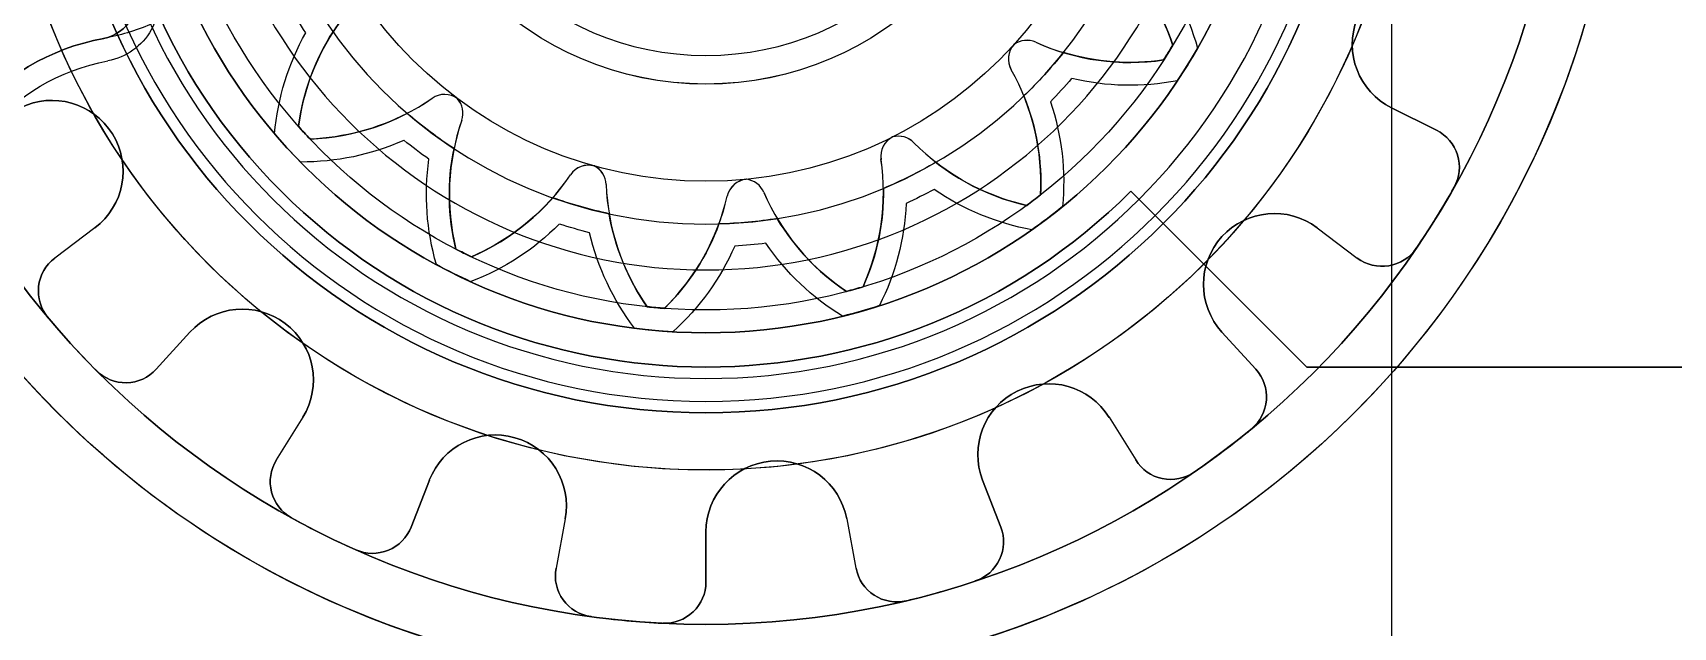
# Model space of a CAD drawing. Header units: centimetres. Extents: x -1.2 to 3.8, y -7.6 to 4.8.
# Drawn here: x -0.158 to 1.275, y -0.753 to -0.233 of the extents above; entities that cross this region are included whole.
import ezdxf

# ---------------------------------------------------------------- set-up
doc = ezdxf.new("R2010")
doc.units = ezdxf.units.CM
doc.header["$MEASUREMENT"] = 0
for name, color, linetype in [('BondTech - Clearance_Sketch1', 7, 'Continuous'), ('BondTech - Clearance_Sketch36', 7, 'Continuous'), ('ClearanceBody_SlottedWheel Clearance', 7, 'Continuous'), ('EncoderCart - Binky v145_Bake Clearance', 7, 'Continuous'), ('EncoderCart - Binky v145_Brake', 7, 'Continuous'), ('EncoderCart - Binky v145_EncoderCart', 7, 'Continuous'), ('EncoderCart - Binky v145_Side A - Remove Gear Clearance', 7, 'Continuous'), ('EncoderCart - Binky v145_Side B - Remove Gear Clearance', 7, 'Continuous'), ('SlottedWheel_Sleeve', 7, 'Continuous'), ('SlottedWheel_Slots', 7, 'Continuous')]:
    doc.layers.add(name, color=color, linetype=linetype)

# ---------------------------------------------------------------- blocks, each defined once
blk = doc.blocks.new('BondTech-Clearance')
at = {"layer": 'BondTech - Clearance_Sketch1', "extrusion": (-1.33163e-15, 9.86084e-16, -1)}
for radius in [0.495, 0.475, 0.2775, 0.2775]:
    blk.add_circle((2.7645, 4.3592, -19.4506), radius, dxfattribs=at)
for centre, radius, start, end in [((2.5911, 4.6917, -19.4506), 0.2, 12.2471, 45.0019), ((2.7645, 4.3592, -19.4506), 0.475, 93.8624, 95.6846), ((2.8804, 4.7158, -19.4506), 0.2, 144.5451, 177.1952), ((2.7645, 4.3592, -19.4506), 0.475, 72.686, 74.5082), ((3.0014, 4.6499, -19.4506), 0.2, 123.3686, 156.0187), ((2.7229, 4.7318, -19.4506), 0.2, 351.0706, 23.8255), ((2.4827, 4.6066, -19.4506), 0.2, 33.4235, 66.1784), ((2.7645, 4.3592, -19.4506), 0.475, 115.0389, 116.8611), ((2.7437, 4.7336, -19.4506), 0.2, 165.7216, 198.3717), ((2.8604, 4.7217, -19.4506), 0.2, 329.8941, 2.649), ((2.7645, 4.3592, -19.4506), 0.475, 51.5095, 53.3317), ((3.0904, 4.5447, -19.4506), 0.2, 102.1922, 134.8423), ((2.8013, 4.7389, -19.4506), 0.019, 264.4672, 336.0187), ((2.8051, 4.7381, -19.4506), 0.019, 192.2471, 252.6923), ((2.6617, 4.7265, -19.4506), 0.019, 285.6437, 357.1952), ((2.6655, 4.7272, -19.4506), 0.019, 213.4235, 273.8688), ((2.9393, 4.6979, -19.4506), 0.019, 171.0706, 231.5159), ((2.936, 4.7, -19.4506), 0.019, 243.2908, 314.8423), ((2.4124, 4.488, -19.4506), 0.2, 54.6, 87.3549), ((2.7645, 4.3592, -19.4506), 0.475, 136.2154, 138.0376), ((2.6099, 4.7008, -19.4506), 0.2, 186.8981, 219.5481), ((2.5359, 4.6646, -19.4506), 0.019, 306.8202, 18.3717), ((2.5392, 4.6666, -19.4506), 0.019, 234.6, 295.0453), ((3.1354, 4.4144, -19.4506), 0.2, 81.0157, 113.6658), ((3.0498, 4.6119, -19.4506), 0.019, 149.8941, 210.3394), ((2.7645, 4.3592, -19.4506), 0.475, 30.333, 32.1552), ((3.0475, 4.615, -19.4506), 0.019, 222.1143, 293.6658), ((2.9849, 4.6626, -19.4506), 0.2, 308.7176, 341.4725)]:
    blk.add_arc(centre, radius, start, end, dxfattribs=at)
at = {"layer": 'BondTech - Clearance_Sketch36'}
for radius in [0.495, 0.44, 0.4]:
    blk.add_circle((-2.7645, 4.3592, 19.8706), radius, dxfattribs=at)
blk = doc.blocks.new('BondTechDriveGearv6v1')
blk.add_blockref('BondTech-Clearance', (0, 0))
blk = doc.blocks.new('ClearanceBody')
at = {"layer": 'ClearanceBody_SlottedWheel Clearance'}
for p, q in [((1.0683, -0.3178, 0.797), (1.029, -0.2983, 0.797)), ((-0.104, -0.4032, 0.797), (-0.139, -0.4297, 0.797)), ((0.964, -0.4032, 0.797), (0.999, -0.4297, 0.797)), ((-0.0504, -0.5269, 0.797), (-0.0208, -0.4945, 0.797)), ((0.9104, -0.5269, 0.797), (0.8808, -0.4945, 0.797)), ((0.0777, -0.5689, 0.797), (0.0546, -0.6062, 0.797)), ((0.7823, -0.5689, 0.797), (0.8054, -0.6062, 0.797)), ((0.1724, -0.6649, 0.797), (0.1883, -0.624, 0.797)), ((0.6876, -0.6649, 0.797), (0.6717, -0.624, 0.797)), ((0.307, -0.6577, 0.797), (0.299, -0.7009, 0.797)), ((0.553, -0.6577, 0.797), (0.561, -0.7009, 0.797)), ((0.43, -0.713, 0.797), (0.43, -0.6691, 0.797))]:
    blk.add_line(p, q, dxfattribs=at)
for radius in [0.8, 0.75, 0.615, 0.565, 0.565, 0.3625, 0.2775]:
    blk.add_circle((0.43, 0, 0.797), radius, dxfattribs=at)
for centre, radius, start, end in [((0.6476, -0.3054, 0.797), 0.2, 18.0069, 50.657), ((1.0566, -0.2428, 0.797), 0.062, 74.1176, 243.5294), ((0.2723, -0.3402, 0.797), 0.2, 139.8265, 172.5814), ((0.7132, -0.2556, 0.797), 0.019, 137.929, 209.4805), ((0.7103, -0.2582, 0.797), 0.019, 65.7088, 126.1541), ((0.8004, -0.0586, 0.797), 0.2, 245.7088, 278.4637), ((0.43, 0, 0.797), 0.475, 327.3242, 329.1464), ((0.5225, -0.3634, 0.797), 0.2, 356.8304, 29.4805), ((0.2016, -0.3056, 0.797), 0.019, 53.2231, 124.7746), ((-0.1413, -0.3538, 0.797), 0.062, 307.0588, 116.4706), ((0.0767, -0.1257, 0.797), 0.2, 272.1245, 304.7746), ((0.1987, -0.3029, 0.797), 0.019, 341.0029, 41.4482), ((0.43, 0, 0.797), 0.475, 221.4418, 223.264), ((0.4058, -0.3742, 0.797), 0.2, 161.0029, 193.7578), ((0.6017, -0.3407, 0.797), 0.019, 116.7525, 188.304), ((0.5981, -0.3421, 0.797), 0.019, 44.5324, 104.9776), ((0.7542, -0.1885, 0.797), 0.2, 224.5324, 257.2872), ((1.0522, -0.3501, 0.797), 0.036, 330.6353, 63.5294), ((0.385, -0.3723, 0.797), 0.2, 335.6539, 8.304), ((0.1459, -0.2448, 0.797), 0.2, 293.301, 325.9511), ((0.3274, -0.3674, 0.797), 0.019, 74.3996, 145.9511), ((0.3238, -0.366, 0.797), 0.019, 2.1794, 62.6247), ((0.5426, -0.3577, 0.797), 0.2, 182.1794, 214.9343), ((0.4671, -0.3797, 0.797), 0.019, 95.5761, 167.1275), ((0.4632, -0.3797, 0.797), 0.019, 23.3559, 83.8012), ((0.6642, -0.2929, 0.797), 0.2, 203.3559, 236.1108), ((0.43, 0, 0.797), 0.75, 325.8353, 330.6353), ((0.2536, -0.3309, 0.797), 0.2, 314.4775, 347.1275), ((0.43, 0, 0.797), 0.475, 306.1477, 307.9699), ((0.9266, -0.4527, 0.797), 0.062, 52.9412, 222.3529), ((-0.1173, -0.4585, 0.797), 0.036, 127.0588, 219.9529), ((0.43, 0, 0.797), 0.475, 242.6183, 244.4405), ((1.0207, -0.4009, 0.797), 0.036, 232.9412, 325.8353), ((0.43, 0, 0.797), 0.475, 284.9713, 286.7935), ((0.43, 0, 0.797), 0.475, 263.7948, 265.617), ((0.43, 0, 0.797), 0.75, 219.9529, 224.7529), ((0.025, -0.5363, 0.797), 0.062, 328.2353, 137.6471), ((-0.077, -0.5027, 0.797), 0.036, 224.7529, 317.6471), ((0.8837, -0.5512, 0.797), 0.036, 309.4588, 42.3529), ((0.7295, -0.6016, 0.797), 0.062, 31.7647, 201.1765), ((0.2461, -0.6464, 0.797), 0.062, 349.4118, 158.8235), ((0.43, 0, 0.797), 0.75, 304.6588, 309.4588), ((0.0853, -0.6252, 0.797), 0.036, 148.2353, 241.1294), ((0.492, -0.6691, 0.797), 0.062, 10.5882, 180), ((0.836, -0.5873, 0.797), 0.036, 211.7647, 304.6588), ((0.43, 0, 0.797), 0.75, 241.1294, 245.9294), ((0.1388, -0.6519, 0.797), 0.036, 245.9294, 338.8235), ((0.654, -0.6779, 0.797), 0.036, 288.2824, 21.1765), ((0.3344, -0.7075, 0.797), 0.036, 169.4118, 262.3059), ((0.5965, -0.6943, 0.797), 0.036, 190.5882, 283.4823), ((0.394, -0.713, 0.797), 0.036, 267.1059, 0), ((0.43, 0, 0.797), 0.75, 283.4823, 288.2824), ((0.43, 0, 0.797), 0.75, 262.3059, 267.1059)]:
    blk.add_arc(centre, radius, start, end, dxfattribs=at)
blk = doc.blocks.new('SlottedWheel')
at = {"layer": 'SlottedWheel_Sleeve', "extrusion": (4.22942e-16, 9.28523e-16, -1)}
for radius in [0.565, 0.2525]:
    blk.add_circle((-0.43, 0, -0.7), radius, dxfattribs=at)
for centre, radius, start, end in [((-0.6476, -0.3054, -0.7), 0.2, 136.6323, 161.9931), ((-0.6476, -0.3054, -0.7), 0.22, 140.1472, 164.3755), ((-0.2723, -0.3402, -0.7), 0.22, 5.0363, 29.2645), ((-0.2723, -0.3402, -0.7), 0.2, 7.4186, 32.7795), ((-0.43, 0, -0.7), 0.475, 210.8536, 212.6758), ((-0.8004, -0.0586, -0.7), 0.2, 261.5363, 286.8971), ((-0.43, 0, -0.7), 0.495, 209.8231, 213.7063), ((-0.5225, -0.3634, -0.7), 0.2, 157.8088, 183.1696), ((-0.43, 0, -0.7), 0.475, 316.736, 318.5582), ((-0.0767, -0.1257, -0.7), 0.2, 242.5147, 267.8755), ((-0.43, 0, -0.7), 0.4, 303.3861, 310.7316), ((-0.43, 0, -0.7), 0.495, 315.7054, 319.5887), ((-0.0767, -0.1257, -0.7), 0.22, 246.0296, 270.2578), ((-0.43, 0, -0.7), 0.42, 305.1847, 308.933), ((-0.4058, -0.3742, -0.7), 0.22, 343.8598, 8.0881), ((-0.4058, -0.3742, -0.7), 0.2, 346.2422, 11.603), ((-0.43, 0, -0.7), 0.4, 239.8567, 247.2022), ((-0.7542, -0.1885, -0.7), 0.2, 282.7128, 308.0736), ((-0.385, -0.3723, -0.7), 0.2, 178.9852, 204.3461), ((-0.43, 0, -0.7), 0.4, 282.2096, 289.5551), ((-0.385, -0.3723, -0.7), 0.22, 182.5002, 206.7284), ((-0.43, 0, -0.7), 0.475, 232.0301, 233.8523), ((-0.43, 0, -0.7), 0.495, 230.9996, 234.8828), ((-0.43, 0, -0.7), 0.42, 284.0082, 287.7565), ((-0.5426, -0.3577, -0.7), 0.2, 325.0657, 350.4265), ((-0.2536, -0.3309, -0.7), 0.2, 200.1617, 225.5225), ((-0.43, 0, -0.7), 0.4, 261.0331, 268.3786), ((-0.6642, -0.2929, -0.7), 0.2, 303.8892, 329.25), ((-0.5426, -0.3577, -0.7), 0.22, 322.6834, 346.9116), ((-0.43, 0, -0.7), 0.475, 295.5595, 297.3817), ((-0.2536, -0.3309, -0.7), 0.22, 203.6766, 227.9049), ((-0.43, 0, -0.7), 0.42, 262.8317, 266.58), ((-0.6642, -0.2929, -0.7), 0.22, 301.5069, 325.7351), ((-0.43, 0, -0.7), 0.475, 253.2065, 255.0287), ((-0.43, 0, -0.7), 0.475, 274.383, 276.2052), ((-0.43, 0, -0.7), 0.495, 252.176, 256.0593), ((-0.43, 0, -0.7), 0.495, 273.3525, 277.2357)]:
    blk.add_arc(centre, radius, start, end, dxfattribs=at)
at = {"layer": 'SlottedWheel_Sleeve', "extrusion": (2.06269e-16, 1.10199e-15, -1)}
blk.add_arc((-0.43, 0, -0.7), 0.4, 218.6802, 226.0257, dxfattribs=at)
at = {"layer": 'SlottedWheel_Sleeve', "extrusion": (2.19218e-16, 1.09701e-15, -1)}
blk.add_arc((-0.43, 0, -0.7), 0.42, 220.4788, 224.2271, dxfattribs=at)
at = {"layer": 'SlottedWheel_Sleeve', "extrusion": (5.07584e-16, 4.30914e-16, -1)}
blk.add_arc((-0.8004, -0.0586, -0.7), 0.22, 259.1539, 283.3822, dxfattribs=at)
at = {"layer": 'SlottedWheel_Sleeve', "extrusion": (-5.89898e-17, 7.49045e-16, -1)}
blk.add_arc((-0.5225, -0.3634, -0.7), 0.22, 161.3237, 185.5519, dxfattribs=at)
at = {"layer": 'SlottedWheel_Sleeve', "extrusion": (5.52043e-16, 6.97818e-16, -1)}
blk.add_arc((-0.43, 0, -0.7), 0.42, 241.6553, 245.4035, dxfattribs=at)
at = {"layer": 'SlottedWheel_Sleeve', "extrusion": (5.23773e-16, 1.42311e-15, -1)}
blk.add_arc((-0.7542, -0.1885, -0.7), 0.22, 280.3304, 304.5587, dxfattribs=at)
at = {"layer": 'SlottedWheel_Sleeve', "extrusion": (8.39733e-16, 5.6187e-16, -1)}
blk.add_arc((-0.1459, -0.2448, -0.7), 0.2, 221.3382, 246.699, dxfattribs=at)
at = {"layer": 'SlottedWheel_Sleeve', "extrusion": (7.91567e-16, 5.83528e-16, -1)}
blk.add_arc((-0.1459, -0.2448, -0.7), 0.22, 224.8531, 249.0813, dxfattribs=at)
at = {"layer": 'SlottedWheel_Sleeve', "extrusion": (4.28749e-16, 9.40955e-16, -1)}
blk.add_arc((-0.43, 0, -0.7), 0.495, 294.529, 298.4122, dxfattribs=at)
at = {"layer": 'SlottedWheel_Slots'}
for p, q in [((1.029, -0.2983, 0.72), (1.0683, -0.3178, 0.72)), ((-0.104, -0.4032, 0.72), (-0.139, -0.4297, 0.72)), ((0.964, -0.4032, 0.72), (0.999, -0.4297, 0.72)), ((-0.0208, -0.4945, 0.72), (-0.0504, -0.5269, 0.72)), ((0.8808, -0.4945, 0.72), (0.9104, -0.5269, 0.72)), ((0.0777, -0.5689, 0.72), (0.0546, -0.6062, 0.72)), ((0.7823, -0.5689, 0.72), (0.8054, -0.6062, 0.72)), ((0.1883, -0.624, 0.72), (0.1724, -0.6649, 0.72)), ((0.6717, -0.624, 0.72), (0.6876, -0.6649, 0.72)), ((0.307, -0.6577, 0.72), (0.299, -0.7009, 0.72)), ((0.553, -0.6577, 0.72), (0.561, -0.7009, 0.72)), ((0.43, -0.6691, 0.72), (0.43, -0.713, 0.72))]:
    blk.add_line(p, q, dxfattribs=at)
at = {"layer": 'SlottedWheel_Slots', "extrusion": (4.22942e-16, 9.28523e-16, -1)}
for radius in [0.75, 0.565, 0.565, 0.565, 0.555]:
    blk.add_circle((-0.43, 0, -0.72), radius, dxfattribs=at)
for centre, radius, start, end in [((-0.6476, -0.3054, -0.72), 0.22, 140.1472, 164.3755), ((-0.6476, -0.3054, -0.72), 0.22, 140.1472, 164.3755), ((-1.0566, -0.2428, -0.72), 0.062, 296.4706, 105.8824), ((-0.2723, -0.3402, -0.72), 0.22, 5.0363, 29.2645), ((-0.2723, -0.3402, -0.72), 0.22, 5.0363, 29.2645), ((-0.43, 0, -0.72), 0.495, 209.8231, 213.7063), ((-0.43, 0, -0.72), 0.495, 209.8231, 213.7063), ((0.1413, -0.3538, -0.72), 0.062, 63.5294, 232.9412), ((-0.43, 0, -0.72), 0.42, 220.4788, 224.2271), ((-0.43, 0, -0.72), 0.42, 220.4788, 224.2271), ((-0.8004, -0.0586, -0.72), 0.22, 259.1539, 283.3822), ((-0.8004, -0.0586, -0.72), 0.22, 259.1539, 283.3822), ((-0.5225, -0.3634, -0.72), 0.22, 161.3237, 185.5519), ((-0.5225, -0.3634, -0.72), 0.22, 161.3237, 185.5519), ((-0.43, 0, -0.72), 0.495, 315.7054, 319.5887), ((-0.43, 0, -0.72), 0.495, 315.7054, 319.5887), ((-0.0767, -0.1257, -0.72), 0.22, 246.0296, 270.2578), ((-0.0767, -0.1257, -0.72), 0.22, 246.0296, 270.2578), ((-0.43, 0, -0.72), 0.42, 305.1847, 308.933), ((-0.43, 0, -0.72), 0.42, 305.1847, 308.933), ((-0.4058, -0.3742, -0.72), 0.22, 343.8598, 8.0881), ((-0.4058, -0.3742, -0.72), 0.22, 343.8598, 8.0881), ((-0.43, 0, -0.72), 0.42, 241.6553, 245.4035), ((-0.43, 0, -0.72), 0.42, 241.6553, 245.4035), ((-0.7542, -0.1885, -0.72), 0.22, 280.3304, 304.5587), ((-0.7542, -0.1885, -0.72), 0.22, 280.3304, 304.5587), ((-0.385, -0.3723, -0.72), 0.22, 182.5002, 206.7284), ((-0.385, -0.3723, -0.72), 0.22, 182.5002, 206.7284), ((-0.43, 0, -0.72), 0.495, 230.9996, 234.8828), ((-0.43, 0, -0.72), 0.495, 230.9996, 234.8828), ((-0.9266, -0.4527, -0.72), 0.062, 317.6471, 127.0588), ((-0.1459, -0.2448, -0.72), 0.22, 224.8531, 249.0813), ((-0.1459, -0.2448, -0.72), 0.22, 224.8531, 249.0813), ((-0.43, 0, -0.72), 0.42, 284.0082, 287.7565), ((-0.43, 0, -0.72), 0.42, 284.0082, 287.7565), ((-0.5426, -0.3577, -0.72), 0.22, 322.6834, 346.9116), ((-0.5426, -0.3577, -0.72), 0.22, 322.6834, 346.9116), ((-0.2536, -0.3309, -0.72), 0.22, 203.6766, 227.9049), ((-0.2536, -0.3309, -0.72), 0.22, 203.6766, 227.9049), ((-0.43, 0, -0.72), 0.42, 262.8317, 266.58), ((-0.43, 0, -0.72), 0.42, 262.8317, 266.58), ((-0.6642, -0.2929, -0.72), 0.22, 301.5069, 325.7351), ((-0.6642, -0.2929, -0.72), 0.22, 301.5069, 325.7351), ((-0.43, 0, -0.72), 0.495, 294.529, 298.4122), ((-0.43, 0, -0.72), 0.495, 294.529, 298.4122), ((-0.025, -0.5363, -0.72), 0.062, 42.3529, 211.7647), ((-0.43, 0, -0.72), 0.495, 252.176, 256.0593), ((-0.43, 0, -0.72), 0.495, 252.176, 256.0593), ((-0.43, 0, -0.72), 0.495, 273.3525, 277.2357), ((-0.43, 0, -0.72), 0.495, 273.3525, 277.2357), ((-0.7295, -0.6016, -0.72), 0.062, 338.8235, 148.2353), ((-0.2461, -0.6464, -0.72), 0.062, 21.1765, 190.5882), ((-0.492, -0.6691, -0.72), 0.062, 360, 169.4118)]:
    blk.add_arc(centre, radius, start, end, dxfattribs=at)
at = {"layer": 'SlottedWheel_Slots', "extrusion": (2.01597e-15, 3.64395e-15, -1)}
blk.add_arc((-1.0522, -0.3501, -0.72), 0.036, 116.4706, 209.3647, dxfattribs=at)
at = {"layer": 'SlottedWheel_Slots', "extrusion": (9.24747e-15, -9.9588e-15, -1)}
blk.add_arc((0.1173, -0.4585, -0.72), 0.036, 320.0471, 52.9412, dxfattribs=at)
at = {"layer": 'SlottedWheel_Slots', "extrusion": (8.4797e-15, 1.23956e-14, -1)}
blk.add_arc((-1.0207, -0.4009, -0.72), 0.036, 214.1647, 307.0588, dxfattribs=at)
at = {"layer": 'SlottedWheel_Slots', "extrusion": (2.59875e-15, -1.34681e-15, -1)}
blk.add_arc((0.077, -0.5027, -0.72), 0.036, 222.3529, 315.2471, dxfattribs=at)
at = {"layer": 'SlottedWheel_Slots', "extrusion": (2.88932e-15, 2.88511e-15, -1)}
blk.add_arc((-0.8837, -0.5512, -0.72), 0.036, 137.6471, 230.5412, dxfattribs=at)
at = {"layer": 'SlottedWheel_Slots', "extrusion": (1.25845e-14, -6.03582e-15, -1)}
blk.add_arc((-0.0853, -0.6252, -0.72), 0.036, 298.8706, 31.7647, dxfattribs=at)
at = {"layer": 'SlottedWheel_Slots', "extrusion": (1.2078e-14, 8.71085e-15, -1)}
blk.add_arc((-0.836, -0.5873, -0.72), 0.036, 235.3412, 328.2353, dxfattribs=at)
at = {"layer": 'SlottedWheel_Slots', "extrusion": (3.27377e-15, -4.07166e-16, -1)}
blk.add_arc((-0.1388, -0.6519, -0.72), 0.036, 201.1765, 294.0706, dxfattribs=at)
at = {"layer": 'SlottedWheel_Slots', "extrusion": (3.42958e-15, 1.86203e-15, -1)}
blk.add_arc((-0.654, -0.6779, -0.72), 0.036, 158.8235, 251.7176, dxfattribs=at)
at = {"layer": 'SlottedWheel_Slots', "extrusion": (1.42791e-14, -1.17226e-15, -1)}
blk.add_arc((-0.3344, -0.7075, -0.72), 0.036, 277.6941, 10.5882, dxfattribs=at)
at = {"layer": 'SlottedWheel_Slots', "extrusion": (1.41023e-14, 3.97502e-15, -1)}
blk.add_arc((-0.5965, -0.6943, -0.72), 0.036, 256.5177, 349.4118, dxfattribs=at)
at = {"layer": 'SlottedWheel_Slots', "extrusion": (3.56376e-15, 7.12867e-16, -1)}
blk.add_arc((-0.394, -0.713, -0.72), 0.036, 180, 272.8941, dxfattribs=at)
blk.add_blockref('ClearanceBody', (0, 0))

msp = doc.modelspace()

# ---------------------------------------------------------------- linework, layer by layer
at = {"layer": 'EncoderCart - Binky v145_Bake Clearance', "extrusion": (0.707107, -6.56565e-16, 0.707107)}
for centre, major_axis, end_param in [((-0.1026, -0.2032, 1.0161), (0.035, 0, -0.035), 6.647693), ((-0.06, -0.4343, 0.9736), (-0.2, 0, 0.2), 6.283185)]:
    msp.add_ellipse(centre, major_axis=major_axis, ratio=0.707107, start_param=4.89446, end_param=end_param, dxfattribs=at)
at = {"layer": 'EncoderCart - Binky v145_Brake', "extrusion": (-1.28258e-15, 9.28523e-16, -1)}
for radius in [0.565, 0.535]:
    msp.add_circle((-0.43, 0, -0.837), radius, dxfattribs=at)
for centre, radius, start, end in [((-0.43, 0, -0.837), 0.615, 199.9661, 160.0339), ((-0.6476, -0.3054, -0.837), 0.22, 140.1472, 164.3755), ((0.1026, -0.2032, -0.837), 0.055, 159.1154, 259.5681), ((0.1026, -0.2032, -0.837), 0.035, 159.1152, 259.5681), ((-0.43, 0, -0.837), 0.8, 195.2185, 323.3759), ((-0.43, 0, -0.837), 0.42, 326.3612, 330.1094), ((0.1324, -0.0409, -0.837), 0.2, 247.2843, 259.5681), ((-0.2723, -0.3402, -0.837), 0.22, 5.0363, 29.2645), ((-0.43, 0, -0.837), 0.495, 209.8231, 213.7063), ((-0.43, 0, -0.837), 0.42, 220.4788, 224.2271), ((-0.8004, -0.0586, -0.837), 0.22, 259.1539, 283.3822), ((-0.5225, -0.3634, -0.837), 0.22, 161.3237, 185.5519), ((-0.43, 0, -0.837), 0.495, 315.7054, 319.5887), ((-0.0767, -0.1257, -0.837), 0.22, 246.0296, 270.2578), ((-0.43, 0, -0.837), 0.42, 305.1847, 308.933), ((-0.4058, -0.3742, -0.837), 0.22, 343.8598, 8.0881), ((-0.43, 0, -0.837), 0.42, 241.6553, 245.4035), ((-0.7542, -0.1885, -0.837), 0.22, 280.3304, 304.5587), ((-0.385, -0.3723, -0.837), 0.22, 182.5002, 206.7284), ((-0.43, 0, -0.837), 0.495, 230.9996, 234.8828), ((-0.1459, -0.2448, -0.837), 0.22, 224.8531, 249.0813), ((-0.2536, -0.3309, -0.837), 0.22, 203.6766, 227.9049), ((-0.43, 0, -0.837), 0.42, 262.8317, 266.58), ((-0.6642, -0.2929, -0.837), 0.22, 301.5069, 325.7351), ((-0.43, 0, -0.837), 0.495, 294.529, 298.4122), ((-0.43, 0, -0.837), 0.495, 252.176, 256.0593), ((-0.43, 0, -0.837), 0.495, 273.3525, 277.2357)]:
    msp.add_arc(centre, radius, start, end, dxfattribs=at)
at = {"layer": 'EncoderCart - Binky v145_Brake', "extrusion": (-3.76721e-17, 2.36005e-15, -1)}
msp.add_arc((0.06, -0.4343, -0.837), 0.2, 0, 79.5681, dxfattribs=at)
at = {"layer": 'EncoderCart - Binky v145_Brake', "extrusion": (-3.76721e-17, 9.28523e-16, -1)}
msp.add_arc((0.06, -0.4343, -0.837), 0.18, 0, 79.5681, dxfattribs=at)
at = {"layer": 'EncoderCart - Binky v145_Brake', "extrusion": (-1.22256e-15, 1.18599e-15, -1)}
msp.add_arc((-0.43, 0, -0.837), 0.42, 284.0082, 287.7565, dxfattribs=at)
at = {"layer": 'EncoderCart - Binky v145_Brake', "extrusion": (-1.69029e-15, 6.30951e-16, -1)}
msp.add_arc((-0.5426, -0.3577, -0.837), 0.22, 322.6834, 346.9116, dxfattribs=at)
at = {"layer": 'EncoderCart - Binky v145_EncoderCart'}
msp.add_line((1.0292, -2.5876, -0.5005), (1.0292, 0.85, -0.5005), dxfattribs=at)
at = {"layer": 'EncoderCart - Binky v145_Side A - Remove Gear Clearance'}
for p, q in [((0.955, -0.525, 0.8682), (0.8012, -0.3712, 0.8682)), ((1.355, -0.525, 0.8682), (0.955, -0.525, 0.8682))]:
    msp.add_line(p, q, dxfattribs=at)
msp.add_arc((0.43, 0, 0.8682), 0.525, 45, 315, dxfattribs=at)
at = {"layer": 'EncoderCart - Binky v145_Side B - Remove Gear Clearance'}
for p, q in [((0.8012, -0.3712, 0.8682), (0.955, -0.525, 0.8682)), ((0.955, -0.525, 0.8682), (1.355, -0.525, 0.8682))]:
    msp.add_line(p, q, dxfattribs=at)
at = {"layer": 'EncoderCart - Binky v145_Side B - Remove Gear Clearance', "extrusion": (0, -1.23358e-16, -1)}
msp.add_arc((-0.43, 0, -0.8682), 0.525, 225, 135, dxfattribs=at)

# ---------------------------------------------------------------- block references
at = {"extrusion": (-6.93742e-16, -2.95653e-16, -1), "rotation": 168.8911765887879}
msp.add_blockref('BondTechDriveGearv6v1', (-2.3028, 4.8101, -20.5506), dxfattribs=at)
msp.add_blockref('SlottedWheel', (0, 0))

doc.saveas('drawing.dxf')
